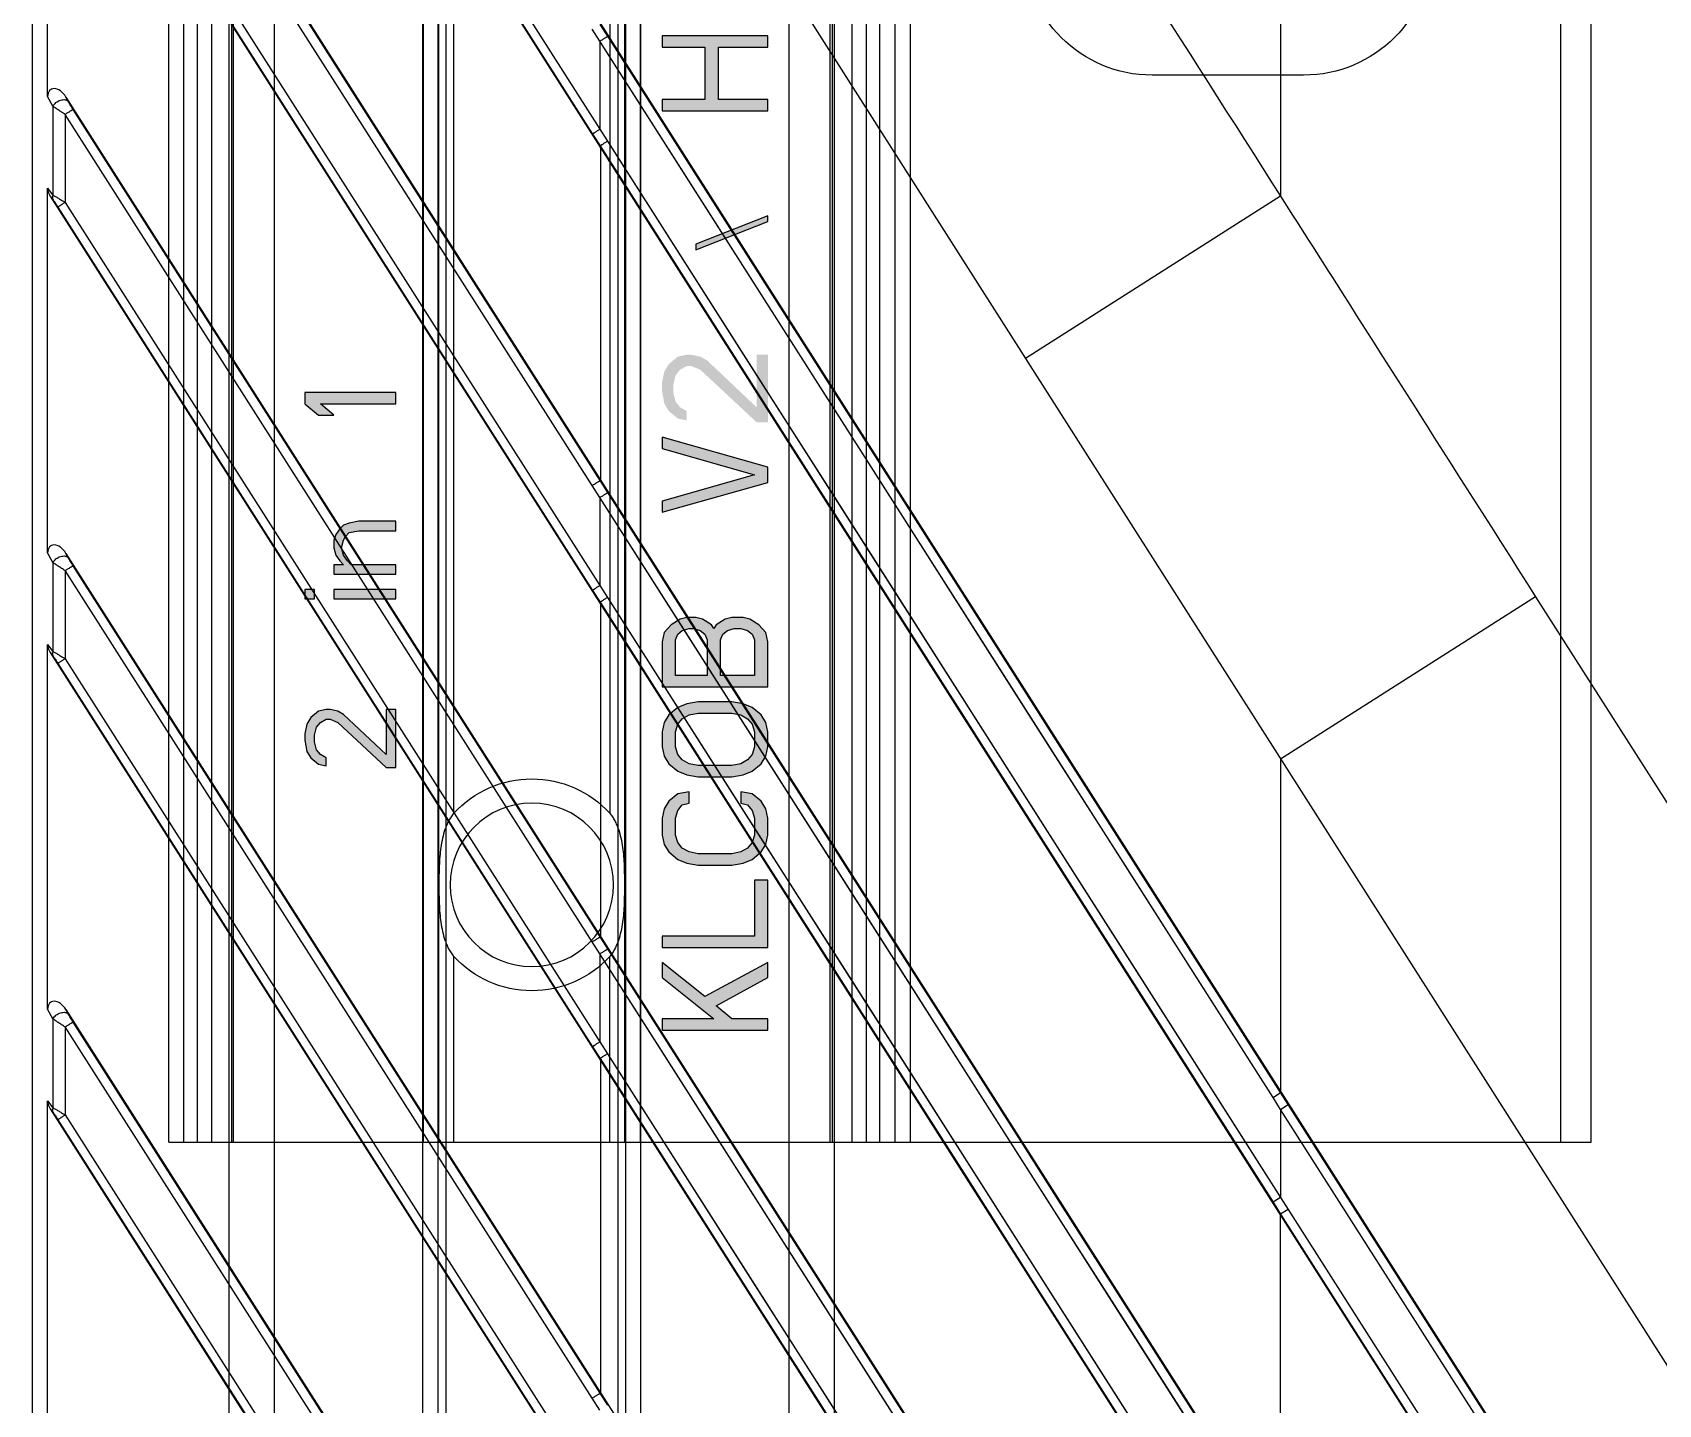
# Model space of a CAD drawing. Header units: millimetres. Extents: x 3299 to 14264, y 1863 to 5555.
# Drawn here: x 9573.9 to 9627.6, y 4687.6 to 4733 of the extents above; entities that cross this region are included whole.
import ezdxf

# ---------------------------------------------------------------- set-up
doc = ezdxf.new("R2010")
doc.units = ezdxf.units.MM
doc.layers.add('02___PRT_ALL_AXES', color=7, linetype='Continuous')

# ---------------------------------------------------------------- blocks, each defined once
blk = doc.blocks.new('rygj')
at = {"lineweight": 5, "true_color": 0x139b48}
h = blk.add_hatch(color=114, dxfattribs=at)
h.dxf.hatch_style = 1
h.paths.add_polyline_path([(5016.593, 3168.061), (5016.646, 3168.316), (5016.646, 3168.444), (5016.593, 3168.699), (5016.38, 3168.954), (5016.168, 3169.082), (5015.849, 3169.146), (5015.637, 3169.146), (5015.265, 3169.082), (5015.052, 3168.954), (5014.84, 3168.699), (5014.787, 3168.444), (5015.052, 3168.444), (5015.158, 3168.635), (5015.318, 3168.763), (5015.583, 3168.827), (5015.796, 3168.827), (5016.062, 3168.763), (5016.221, 3168.635), (5016.327, 3168.444), (5016.327, 3168.316), (5016.221, 3168.061), (5014.733, 3166.465), (5014.733, 3166.146), (5016.646, 3166.146), (5016.646, 3166.465), (5015.158, 3166.465), (5016.487, 3167.869)])
h.paths.add_polyline_path([(5020.618, 3169.146), (5020.305, 3169.146), (5020.305, 3168.827), (5020.618, 3168.827)])
h.paths.add_polyline_path([(5020.618, 3168.188), (5020.305, 3168.188), (5020.305, 3166.146), (5020.618, 3166.146)])
h.paths.add_polyline_path([(5021.743, 3167.869), (5021.993, 3167.933), (5022.243, 3167.869), (5022.368, 3167.805), (5022.493, 3167.678), (5022.555, 3167.359), (5022.555, 3166.146), (5022.868, 3166.146), (5022.868, 3167.359), (5022.805, 3167.678), (5022.743, 3167.869), (5022.618, 3167.997), (5022.43, 3168.125), (5022.243, 3168.188), (5021.993, 3168.188), (5021.743, 3168.125), (5021.555, 3167.997), (5021.43, 3167.869), (5021.43, 3168.188), (5021.118, 3168.188), (5021.118, 3166.146), (5021.43, 3166.146), (5021.43, 3167.614), (5021.555, 3167.742)])
h.paths.add_polyline_path([(5027.118, 3169.146), (5026.743, 3169.146), (5026.368, 3168.699), (5026.368, 3168.188), (5026.743, 3168.635), (5026.743, 3166.146), (5027.118, 3166.146)])
h = blk.add_hatch(color=114, dxfattribs=at)
h.dxf.hatch_style = 1
h.paths.add_polyline_path([(5052.292, 3156.452), (5052.23, 3156.825), (5051.982, 3157.123), (5051.734, 3157.271), (5051.424, 3157.346), (5050.866, 3157.346), (5050.556, 3157.271), (5050.308, 3157.123), (5050.061, 3156.825), (5049.937, 3156.527), (5049.875, 3156.154), (5049.875, 3155.037), (5049.937, 3154.665), (5050.061, 3154.367), (5050.308, 3154.069), (5050.556, 3153.92), (5050.866, 3153.846), (5051.424, 3153.846), (5051.734, 3153.92), (5051.982, 3154.069), (5052.23, 3154.367), (5052.292, 3154.74), (5051.92, 3154.74), (5051.858, 3154.516), (5051.672, 3154.367), (5051.424, 3154.293), (5050.866, 3154.293), (5050.618, 3154.367), (5050.432, 3154.516), (5050.308, 3154.74), (5050.247, 3155.037), (5050.247, 3156.154), (5050.308, 3156.452), (5050.432, 3156.676), (5050.618, 3156.825), (5050.866, 3156.899), (5051.424, 3156.899), (5051.672, 3156.825), (5051.858, 3156.676), (5051.92, 3156.452)])
h.paths.add_polyline_path([(5063.634, 3156.527), (5063.572, 3156.825), (5063.324, 3157.123), (5063.076, 3157.271), (5062.642, 3157.346), (5062.518, 3157.346), (5062.085, 3157.271), (5061.837, 3157.123), (5061.589, 3156.825), (5061.527, 3156.527), (5061.837, 3156.527), (5061.961, 3156.75), (5062.147, 3156.899), (5062.456, 3156.974), (5062.704, 3156.974), (5063.014, 3156.899), (5063.2, 3156.75), (5063.324, 3156.527), (5063.324, 3156.378), (5063.2, 3156.08), (5063.076, 3155.931), (5062.704, 3155.782), (5062.456, 3155.782), (5062.456, 3155.484), (5062.704, 3155.484), (5063.076, 3155.41), (5063.262, 3155.261), (5063.386, 3154.963), (5063.386, 3154.665), (5063.324, 3154.516), (5063.2, 3154.367), (5063.076, 3154.293), (5062.766, 3154.218), (5062.394, 3154.218), (5062.085, 3154.293), (5061.961, 3154.367), (5061.837, 3154.516), (5061.775, 3154.665), (5061.465, 3154.665), (5061.527, 3154.442), (5061.651, 3154.218), (5061.837, 3154.069), (5062.085, 3153.92), (5062.332, 3153.846), (5062.828, 3153.846), (5063.076, 3153.92), (5063.324, 3154.069), (5063.51, 3154.218), (5063.634, 3154.442), (5063.696, 3154.665), (5063.696, 3154.963), (5063.634, 3155.261), (5063.51, 3155.484), (5063.2, 3155.633), (5063.448, 3155.857), (5063.572, 3156.08), (5063.634, 3156.378)])
h.paths.add_polyline_path([(5060.597, 3157.346), (5059.729, 3154.293), (5058.862, 3157.346), (5058.49, 3157.346), (5059.481, 3153.846), (5059.977, 3153.846), (5060.969, 3157.346)])
h.paths.add_polyline_path([(5055.019, 3153.846), (5055.019, 3154.293), (5053.16, 3154.293), (5053.16, 3157.346), (5052.788, 3157.346), (5052.788, 3153.846)])
h.paths.add_polyline_path([(5041.817, 3156.452), (5041.755, 3156.825), (5041.507, 3157.123), (5041.26, 3157.271), (5040.95, 3157.346), (5040.392, 3157.346), (5040.082, 3157.271), (5039.834, 3157.123), (5039.586, 3156.825), (5039.462, 3156.527), (5039.4, 3156.154), (5039.4, 3155.037), (5039.462, 3154.665), (5039.586, 3154.367), (5039.834, 3154.069), (5040.082, 3153.92), (5040.392, 3153.846), (5040.95, 3153.846), (5041.26, 3153.92), (5041.507, 3154.069), (5041.755, 3154.367), (5041.817, 3154.74), (5041.445, 3154.74), (5041.383, 3154.516), (5041.198, 3154.367), (5040.95, 3154.293), (5040.392, 3154.293), (5040.144, 3154.367), (5039.958, 3154.516), (5039.834, 3154.74), (5039.772, 3155.037), (5039.772, 3156.154), (5039.834, 3156.452), (5039.958, 3156.676), (5040.144, 3156.825), (5040.392, 3156.899), (5040.95, 3156.899), (5041.198, 3156.825), (5041.383, 3156.676), (5041.445, 3156.452)])
h.paths.add_polyline_path([(5016.902, 3156.154), (5016.84, 3156.527), (5016.716, 3156.825), (5016.468, 3157.123), (5016.22, 3157.271), (5015.91, 3157.346), (5015.414, 3157.346), (5015.104, 3157.271), (5014.856, 3157.123), (5014.608, 3156.825), (5014.485, 3156.527), (5014.423, 3156.154), (5014.423, 3155.037), (5014.485, 3154.665), (5014.608, 3154.367), (5014.856, 3154.069), (5015.104, 3153.92), (5015.414, 3153.846), (5015.91, 3153.846), (5016.22, 3153.92), (5016.468, 3154.069), (5016.716, 3154.367), (5016.84, 3154.665), (5016.902, 3155.037)])
h.paths.add_polyline_path([(5028.368, 3156.527), (5028.306, 3156.825), (5028.058, 3157.123), (5027.81, 3157.271), (5027.438, 3157.346), (5027.19, 3157.346), (5026.756, 3157.271), (5026.508, 3157.123), (5026.261, 3156.825), (5026.199, 3156.527), (5026.508, 3156.527), (5026.632, 3156.75), (5026.818, 3156.899), (5027.128, 3156.974), (5027.376, 3156.974), (5027.686, 3156.899), (5027.872, 3156.75), (5027.996, 3156.527), (5027.996, 3156.378), (5027.872, 3156.08), (5026.137, 3154.218), (5026.137, 3153.846), (5028.368, 3153.846), (5028.368, 3154.218), (5026.632, 3154.218), (5028.182, 3155.857), (5028.306, 3156.08), (5028.368, 3156.378)])
h.paths.add_polyline_path([(5046.404, 3153.846), (5045.474, 3156.229), (5045.288, 3156.229), (5046.218, 3153.846)])
h.paths.add_polyline_path([(5025.269, 3157.346), (5024.401, 3154.293), (5023.533, 3157.346), (5023.162, 3157.346), (5024.153, 3153.846), (5024.649, 3153.846), (5025.641, 3157.346)])
h.paths.add_polyline_path([(5038.904, 3153.846), (5038.904, 3157.346), (5038.532, 3157.346), (5038.532, 3155.931), (5036.797, 3155.931), (5036.797, 3157.346), (5036.425, 3157.346), (5036.425, 3153.846), (5036.797, 3153.846), (5036.797, 3155.484), (5038.532, 3155.484), (5038.532, 3153.846)])
h.paths.add_polyline_path([(5019.691, 3156.229), (5019.691, 3156.527), (5019.629, 3156.75), (5019.443, 3157.048), (5019.195, 3157.271), (5018.885, 3157.346), (5017.398, 3157.346), (5017.398, 3153.846), (5018.885, 3153.846), (5019.195, 3153.92), (5019.443, 3154.144), (5019.629, 3154.442), (5019.691, 3154.665), (5019.691, 3155.037), (5019.629, 3155.261), (5019.443, 3155.559), (5019.319, 3155.633), (5019.443, 3155.708), (5019.629, 3156.005)])
h.paths.add_polyline_path([(5019.319, 3154.963), (5019.319, 3154.74), (5019.257, 3154.516), (5019.133, 3154.367), (5018.947, 3154.293), (5017.769, 3154.293), (5017.769, 3155.41), (5018.947, 3155.41), (5019.133, 3155.335), (5019.257, 3155.186)], flags=16)
h.paths.add_polyline_path([(5019.319, 3156.452), (5019.319, 3156.303), (5019.257, 3156.08), (5019.133, 3155.931), (5018.947, 3155.857), (5017.769, 3155.857), (5017.769, 3156.899), (5018.947, 3156.899), (5019.133, 3156.825), (5019.257, 3156.676)], flags=16)
h.paths.add_polyline_path([(5016.53, 3156.154), (5016.53, 3155.037), (5016.468, 3154.74), (5016.344, 3154.516), (5016.158, 3154.367), (5015.91, 3154.293), (5015.414, 3154.293), (5015.166, 3154.367), (5014.98, 3154.516), (5014.856, 3154.74), (5014.794, 3155.037), (5014.794, 3156.154), (5014.856, 3156.452), (5014.98, 3156.676), (5015.166, 3156.825), (5015.414, 3156.899), (5015.91, 3156.899), (5016.158, 3156.825), (5016.344, 3156.676), (5016.468, 3156.452)], flags=16)
h.paths.add_polyline_path([(5011.881, 3155.037), (5011.881, 3156.154), (5011.943, 3156.452), (5012.067, 3156.676), (5012.253, 3156.825), (5012.501, 3156.899), (5013.059, 3156.899), (5013.307, 3156.825), (5013.493, 3156.676), (5013.555, 3156.452), (5013.927, 3156.452), (5013.865, 3156.825), (5013.617, 3157.123), (5013.369, 3157.271), (5013.059, 3157.346), (5012.501, 3157.346), (5012.191, 3157.271), (5011.943, 3157.123), (5011.695, 3156.825), (5011.572, 3156.527), (5011.51, 3156.154), (5011.51, 3155.037), (5011.572, 3154.665), (5011.695, 3154.367), (5011.943, 3154.069), (5012.191, 3153.92), (5012.501, 3153.846), (5013.059, 3153.846), (5013.369, 3153.92), (5013.617, 3154.069), (5013.865, 3154.367), (5013.927, 3154.74), (5013.555, 3154.74), (5013.493, 3154.516), (5013.307, 3154.367), (5013.059, 3154.293), (5012.501, 3154.293), (5012.253, 3154.367), (5012.067, 3154.516), (5011.943, 3154.74)])
h.paths.add_polyline_path([(5011.014, 3153.846), (5011.014, 3154.293), (5009.154, 3154.293), (5009.154, 3157.346), (5008.782, 3157.346), (5008.782, 3153.846)])
h.paths.add_polyline_path([(5032.954, 3153.846), (5032.025, 3156.229), (5031.839, 3156.229), (5032.768, 3153.846)])
h.paths.add_polyline_path([(5006.427, 3155.633), (5006.427, 3157.346), (5006.055, 3157.346), (5006.055, 3153.846), (5006.427, 3153.846), (5006.427, 3155.037), (5006.861, 3155.559), (5007.791, 3153.846), (5008.287, 3153.846), (5007.171, 3155.931), (5008.287, 3157.346), (5007.791, 3157.346)])
at = {"color": 114, "linetype": 'Continuous', "true_color": 0x139b48}
for p, q in [((4442.055, 3171.646), (5101.055, 3171.646)), ((4442.055, 3170.146), (5101.055, 3170.146)), ((5015.052, 3168.954), (5014.84, 3168.699)), ((5015.265, 3169.082), (5015.052, 3168.954)), ((5015.637, 3169.146), (5015.265, 3169.082)), ((5015.849, 3169.146), (5015.637, 3169.146)), ((5016.168, 3169.082), (5015.849, 3169.146)), ((5016.38, 3168.954), (5016.168, 3169.082)), ((5016.593, 3168.699), (5016.38, 3168.954)), ((5020.618, 3169.146), (5020.305, 3169.146)), ((5020.305, 3169.146), (5020.305, 3168.827)), ((5020.618, 3168.827), (5020.618, 3169.146)), ((5026.743, 3169.146), (5026.368, 3168.699)), ((5027.118, 3169.146), (5026.743, 3169.146)), ((5027.118, 3166.146), (5027.118, 3169.146)), ((5014.84, 3168.699), (5014.787, 3168.444)), ((5014.787, 3168.444), (5015.052, 3168.444)), ((5015.052, 3168.444), (5015.158, 3168.635)), ((5015.158, 3168.635), (5015.318, 3168.763)), ((5015.318, 3168.763), (5015.583, 3168.827)), ((5015.583, 3168.827), (5015.796, 3168.827)), ((5015.796, 3168.827), (5016.062, 3168.763)), ((5016.062, 3168.763), (5016.221, 3168.635)), ((5016.221, 3168.635), (5016.327, 3168.444)), ((5016.327, 3168.316), (5016.221, 3168.061)), ((5016.327, 3168.444), (5016.327, 3168.316)), ((5016.646, 3168.444), (5016.593, 3168.699)), ((5016.593, 3168.061), (5016.646, 3168.316)), ((5016.646, 3168.316), (5016.646, 3168.444)), ((5020.305, 3168.827), (5020.618, 3168.827)), ((5026.368, 3168.699), (5026.368, 3168.188)), ((5026.368, 3168.188), (5026.743, 3168.635)), ((5026.743, 3168.635), (5026.743, 3166.146)), ((5016.221, 3168.061), (5014.733, 3166.465)), ((5015.158, 3166.465), (5016.487, 3167.869)), ((5016.487, 3167.869), (5016.593, 3168.061)), ((5020.618, 3168.188), (5020.305, 3168.188)), ((5020.305, 3168.188), (5020.305, 3166.146)), ((5020.618, 3166.146), (5020.618, 3168.188)), ((5021.43, 3168.188), (5021.118, 3168.188)), ((5021.118, 3168.188), (5021.118, 3166.146)), ((5021.43, 3167.869), (5021.43, 3168.188)), ((5021.555, 3167.997), (5021.43, 3167.869)), ((5021.743, 3168.125), (5021.555, 3167.997)), ((5021.555, 3167.742), (5021.743, 3167.869)), ((5021.993, 3168.188), (5021.743, 3168.125)), ((5021.743, 3167.869), (5021.993, 3167.933)), ((5022.243, 3168.188), (5021.993, 3168.188)), ((5021.993, 3167.933), (5022.243, 3167.869)), ((5022.43, 3168.125), (5022.243, 3168.188)), ((5022.243, 3167.869), (5022.368, 3167.805)), ((5022.368, 3167.805), (5022.493, 3167.678)), ((5022.618, 3167.997), (5022.43, 3168.125)), ((5022.743, 3167.869), (5022.618, 3167.997)), ((5022.805, 3167.678), (5022.743, 3167.869)), ((5021.43, 3167.614), (5021.555, 3167.742)), ((5021.43, 3166.146), (5021.43, 3167.614)), ((5022.493, 3167.678), (5022.555, 3167.359)), ((5022.555, 3167.359), (5022.555, 3166.146)), ((5022.868, 3167.359), (5022.805, 3167.678)), ((5022.868, 3166.146), (5022.868, 3167.359)), ((5014.733, 3166.465), (5014.733, 3166.146)), ((5016.646, 3166.465), (5015.158, 3166.465)), ((5016.646, 3166.146), (5016.646, 3166.465)), ((5014.733, 3166.146), (5016.646, 3166.146)), ((5020.305, 3166.146), (5020.618, 3166.146)), ((5021.118, 3166.146), (5021.43, 3166.146)), ((5022.555, 3166.146), (5022.868, 3166.146)), ((5026.743, 3166.146), (5027.118, 3166.146)), ((4495.013, 3165.246), (5068.697, 3165.246)), ((4495.398, 3164.746), (5068.312, 3164.746)), ((4495.398, 3158.546), (5068.312, 3158.546)), ((4495.013, 3158.046), (5068.697, 3158.046)), ((5006.427, 3157.346), (5006.055, 3157.346)), ((5006.055, 3157.346), (5006.055, 3153.846)), ((5007.791, 3157.346), (5006.427, 3155.633)), ((5006.427, 3155.633), (5006.427, 3157.346)), ((5007.171, 3155.931), (5008.287, 3157.346)), ((5008.287, 3157.346), (5007.791, 3157.346)), ((5009.154, 3157.346), (5008.782, 3157.346)), ((5008.782, 3157.346), (5008.782, 3153.846)), ((5009.154, 3154.293), (5009.154, 3157.346)), ((5011.943, 3157.123), (5011.695, 3156.825)), ((5012.191, 3157.271), (5011.943, 3157.123)), ((5012.501, 3157.346), (5012.191, 3157.271)), ((5013.059, 3157.346), (5012.501, 3157.346)), ((5013.369, 3157.271), (5013.059, 3157.346)), ((5013.617, 3157.123), (5013.369, 3157.271)), ((5013.865, 3156.825), (5013.617, 3157.123)), ((5014.856, 3157.123), (5014.608, 3156.825)), ((5015.104, 3157.271), (5014.856, 3157.123)), ((5015.414, 3157.346), (5015.104, 3157.271)), ((5015.91, 3157.346), (5015.414, 3157.346)), ((5016.22, 3157.271), (5015.91, 3157.346)), ((5016.468, 3157.123), (5016.22, 3157.271)), ((5016.716, 3156.825), (5016.468, 3157.123)), ((5018.885, 3157.346), (5017.398, 3157.346)), ((5017.398, 3157.346), (5017.398, 3153.846)), ((5019.195, 3157.271), (5018.885, 3157.346)), ((5019.443, 3157.048), (5019.195, 3157.271)), ((5019.629, 3156.75), (5019.443, 3157.048)), ((5023.533, 3157.346), (5023.162, 3157.346)), ((5023.162, 3157.346), (5024.153, 3153.846)), ((5024.401, 3154.293), (5023.533, 3157.346)), ((5025.269, 3157.346), (5024.401, 3154.293)), ((5024.649, 3153.846), (5025.641, 3157.346)), ((5025.641, 3157.346), (5025.269, 3157.346)), ((5036.797, 3157.346), (5036.425, 3157.346)), ((5036.425, 3157.346), (5036.425, 3153.846)), ((5036.797, 3155.931), (5036.797, 3157.346)), ((5038.904, 3157.346), (5038.532, 3157.346)), ((5038.532, 3157.346), (5038.532, 3155.931)), ((5038.904, 3153.846), (5038.904, 3157.346)), ((5011.572, 3156.527), (5011.51, 3156.154)), ((5011.695, 3156.825), (5011.572, 3156.527)), ((5011.943, 3156.452), (5012.067, 3156.676)), ((5012.067, 3156.676), (5012.253, 3156.825)), ((5012.253, 3156.825), (5012.501, 3156.899)), ((5012.501, 3156.899), (5013.059, 3156.899)), ((5013.059, 3156.899), (5013.307, 3156.825)), ((5013.307, 3156.825), (5013.493, 3156.676)), ((5013.493, 3156.676), (5013.555, 3156.452)), ((5013.927, 3156.452), (5013.865, 3156.825)), ((5014.485, 3156.527), (5014.423, 3156.154)), ((5014.608, 3156.825), (5014.485, 3156.527)), ((5014.856, 3156.452), (5014.98, 3156.676)), ((5014.98, 3156.676), (5015.166, 3156.825)), ((5015.166, 3156.825), (5015.414, 3156.899)), ((5015.414, 3156.899), (5015.91, 3156.899)), ((5015.91, 3156.899), (5016.158, 3156.825)), ((5016.158, 3156.825), (5016.344, 3156.676)), ((5016.344, 3156.676), (5016.468, 3156.452)), ((5016.84, 3156.527), (5016.716, 3156.825)), ((5016.902, 3156.154), (5016.84, 3156.527)), ((5017.769, 3156.899), (5018.947, 3156.899)), ((5017.769, 3155.857), (5017.769, 3156.899)), ((5018.947, 3156.899), (5019.133, 3156.825)), ((5019.133, 3156.825), (5019.257, 3156.676)), ((5019.257, 3156.676), (5019.319, 3156.452)), ((5019.691, 3156.527), (5019.629, 3156.75)), ((5019.691, 3156.229), (5019.691, 3156.527)), ((5011.51, 3156.154), (5011.51, 3155.037)), ((5011.881, 3156.154), (5011.943, 3156.452)), ((5011.881, 3155.037), (5011.881, 3156.154)), ((5013.555, 3156.452), (5013.927, 3156.452)), ((5014.423, 3156.154), (5014.423, 3155.037)), ((5014.794, 3156.154), (5014.856, 3156.452)), ((5014.794, 3155.037), (5014.794, 3156.154)), ((5016.468, 3156.452), (5016.53, 3156.154)), ((5016.53, 3156.154), (5016.53, 3155.037)), ((5016.902, 3155.037), (5016.902, 3156.154)), ((5019.257, 3156.08), (5019.133, 3155.931)), ((5019.319, 3156.303), (5019.257, 3156.08)), ((5019.319, 3156.452), (5019.319, 3156.303)), ((5019.443, 3155.708), (5019.629, 3156.005)), ((5019.629, 3156.005), (5019.691, 3156.229)), ((5032.025, 3156.229), (5031.839, 3156.229)), ((5031.839, 3156.229), (5032.768, 3153.846)), ((5032.954, 3153.846), (5032.025, 3156.229)), ((5006.427, 3155.037), (5006.861, 3155.559)), ((5006.861, 3155.559), (5007.791, 3153.846)), ((5008.287, 3153.846), (5007.171, 3155.931)), ((5018.947, 3155.857), (5017.769, 3155.857)), ((5017.769, 3155.41), (5018.947, 3155.41)), ((5017.769, 3154.293), (5017.769, 3155.41)), ((5019.133, 3155.931), (5018.947, 3155.857)), ((5018.947, 3155.41), (5019.133, 3155.335)), ((5019.319, 3155.633), (5019.443, 3155.708)), ((5019.443, 3155.559), (5019.319, 3155.633)), ((5019.629, 3155.261), (5019.443, 3155.559)), ((5038.532, 3155.931), (5036.797, 3155.931)), ((5036.797, 3155.484), (5038.532, 3155.484)), ((5036.797, 3153.846), (5036.797, 3155.484)), ((5038.532, 3155.484), (5038.532, 3153.846)), ((5006.427, 3153.846), (5006.427, 3155.037)), ((5011.51, 3155.037), (5011.572, 3154.665)), ((5011.943, 3154.74), (5011.881, 3155.037)), ((5014.423, 3155.037), (5014.485, 3154.665)), ((5014.856, 3154.74), (5014.794, 3155.037)), ((5016.53, 3155.037), (5016.468, 3154.74)), ((5016.84, 3154.665), (5016.902, 3155.037)), ((5019.133, 3155.335), (5019.257, 3155.186)), ((5019.257, 3155.186), (5019.319, 3154.963)), ((5019.319, 3154.963), (5019.319, 3154.74)), ((5019.691, 3155.037), (5019.629, 3155.261)), ((5019.691, 3154.665), (5019.691, 3155.037)), ((5011.572, 3154.665), (5011.695, 3154.367)), ((5011.695, 3154.367), (5011.943, 3154.069)), ((5012.067, 3154.516), (5011.943, 3154.74)), ((5012.253, 3154.367), (5012.067, 3154.516)), ((5012.501, 3154.293), (5012.253, 3154.367)), ((5013.307, 3154.367), (5013.059, 3154.293)), ((5013.493, 3154.516), (5013.307, 3154.367)), ((5013.555, 3154.74), (5013.493, 3154.516)), ((5013.927, 3154.74), (5013.555, 3154.74)), ((5013.617, 3154.069), (5013.865, 3154.367)), ((5013.865, 3154.367), (5013.927, 3154.74)), ((5014.485, 3154.665), (5014.608, 3154.367)), ((5014.608, 3154.367), (5014.856, 3154.069)), ((5014.98, 3154.516), (5014.856, 3154.74)), ((5015.166, 3154.367), (5014.98, 3154.516)), ((5015.414, 3154.293), (5015.166, 3154.367)), ((5016.158, 3154.367), (5015.91, 3154.293)), ((5016.344, 3154.516), (5016.158, 3154.367)), ((5016.468, 3154.74), (5016.344, 3154.516)), ((5016.468, 3154.069), (5016.716, 3154.367)), ((5016.716, 3154.367), (5016.84, 3154.665)), ((5019.133, 3154.367), (5018.947, 3154.293)), ((5019.257, 3154.516), (5019.133, 3154.367)), ((5019.319, 3154.74), (5019.257, 3154.516)), ((5019.443, 3154.144), (5019.629, 3154.442)), ((5019.629, 3154.442), (5019.691, 3154.665)), ((5006.055, 3153.846), (5006.427, 3153.846)), ((5007.791, 3153.846), (5008.287, 3153.846)), ((5008.782, 3153.846), (5011.014, 3153.846)), ((5011.014, 3154.293), (5009.154, 3154.293)), ((5011.014, 3153.846), (5011.014, 3154.293)), ((5011.943, 3154.069), (5012.191, 3153.92)), ((5012.191, 3153.92), (5012.501, 3153.846)), ((5013.059, 3154.293), (5012.501, 3154.293)), ((5012.501, 3153.846), (5013.059, 3153.846)), ((5013.059, 3153.846), (5013.369, 3153.92)), ((5013.369, 3153.92), (5013.617, 3154.069)), ((5014.856, 3154.069), (5015.104, 3153.92)), ((5015.104, 3153.92), (5015.414, 3153.846)), ((5015.91, 3154.293), (5015.414, 3154.293)), ((5015.414, 3153.846), (5015.91, 3153.846)), ((5015.91, 3153.846), (5016.22, 3153.92)), ((5016.22, 3153.92), (5016.468, 3154.069)), ((5017.398, 3153.846), (5018.885, 3153.846)), ((5018.947, 3154.293), (5017.769, 3154.293)), ((5018.885, 3153.846), (5019.195, 3153.92)), ((5019.195, 3153.92), (5019.443, 3154.144)), ((5024.153, 3153.846), (5024.649, 3153.846)), ((5032.768, 3153.846), (5032.954, 3153.846)), ((5036.425, 3153.846), (5036.797, 3153.846)), ((5038.532, 3153.846), (5038.904, 3153.846)), ((4442.055, 3153.146), (5101.055, 3153.146)), ((4442.055, 3151.646), (5101.055, 3151.646))]:
    blk.add_line(p, q, dxfattribs=at)
at = {"layer": '02___PRT_ALL_AXES', "color": 114, "linetype": 'Continuous', "true_color": 0x139b48}
for p, q in [((5068.145, 3164.485), (4464.566, 3164.485)), ((5068.145, 3158.807), (4464.566, 3158.807))]:
    blk.add_line(p, q, dxfattribs=at)
blk = doc.blocks.new('ERTFHGJ')
at = {"color": 40, "linetype": 'Continuous', "true_color": 0xf8d731}
for p, q in [((8878.457, 3617.77), (8878.457, 3696.77)), ((8879.457, 3617.77), (8879.457, 3696.77)), ((8900.957, 3696.77), (8900.957, 3617.77)), ((8901.457, 3617.77), (8901.457, 3696.77)), ((8901.957, 3617.77), (8901.957, 3696.77)), ((8902.402, 3617.77), (8902.402, 3696.77)), ((8902.874, 3617.77), (8902.874, 3696.77)), ((8903.457, 3617.77), (8903.457, 3696.77)), ((8903.537, 3696.77), (8903.537, 3617.77)), ((8903.598, 3617.77), (8903.598, 3696.77)), ((8909.882, 3696.77), (8909.882, 3617.77)), ((8910.382, 3617.77), (8910.382, 3696.77)), ((8916.532, 3617.77), (8916.532, 3696.77)), ((8917.032, 3617.77), (8917.032, 3696.77)), ((8923.315, 3617.77), (8923.315, 3696.77)), ((8923.377, 3696.77), (8923.377, 3617.77)), ((8923.457, 3617.77), (8923.457, 3696.77)), ((8924.039, 3696.77), (8924.039, 3617.77)), ((8924.511, 3696.77), (8924.511, 3617.77)), ((8924.957, 3617.77), (8924.957, 3696.77)), ((8925.457, 3617.77), (8925.457, 3696.77)), ((8910.882, 3685.9), (8910.882, 3628.641)), ((8916.032, 3628.641), (8916.032, 3685.9)), ((8887.957, 3653.02), (8892.957, 3653.02)), ((8910.882, 3617.77), (8910.882, 3623.9)), ((8916.032, 3617.77), (8916.032, 3623.9)), ((8925.457, 3617.77), (8878.457, 3617.77))]:
    blk.add_line(p, q, dxfattribs=at)
blk.add_circle((8913.457, 3626.27), 2.7, dxfattribs=at)
for centre, radius, start, end in [((8887.957, 3657.27), 4.25, 90, 270), ((8892.957, 3657.27), 4.25, 270, 90), ((8913.457, 3626.27), 3.5, 42.6324, 137.3676), ((8913.457, 3626.27), 3.5, 222.6324, 317.3676)]:
    blk.add_arc(centre, radius, start, end, dxfattribs=at)
for points, knots in [([(8910.387, 3626.27), (8910.387, 3626.375), (8910.388, 3626.583), (8910.395, 3626.895), (8910.413, 3627.203), (8910.446, 3627.508), (8910.5, 3627.808), (8910.568, 3628.054), (8910.639, 3628.245), (8910.704, 3628.385), (8910.783, 3628.519), (8910.846, 3628.602), (8910.882, 3628.641)], [0, 0, 0, 0, 0.127092, 0.253318, 0.378322, 0.502266, 0.625619, 0.749056, 0.811111, 0.873552, 0.936512, 1, 1, 1, 1]), ([(8916.032, 3628.641), (8916.067, 3628.602), (8916.131, 3628.519), (8916.209, 3628.385), (8916.274, 3628.245), (8916.346, 3628.054), (8916.413, 3627.808), (8916.467, 3627.508), (8916.5, 3627.203), (8916.518, 3626.895), (8916.526, 3626.583), (8916.527, 3626.375), (8916.527, 3626.27)], [0, 0, 0, 0, 0.063487, 0.126447, 0.188887, 0.250942, 0.37438, 0.497732, 0.621676, 0.746681, 0.872907, 1, 1, 1, 1]), ([(8910.882, 3623.9), (8910.846, 3623.938), (8910.783, 3624.021), (8910.704, 3624.156), (8910.639, 3624.296), (8910.567, 3624.487), (8910.5, 3624.733), (8910.446, 3625.033), (8910.413, 3625.338), (8910.395, 3625.646), (8910.388, 3625.957), (8910.387, 3626.166), (8910.387, 3626.27)], [0, 0, 0, 0, 0.063495, 0.126469, 0.188905, 0.250963, 0.374396, 0.497744, 0.621683, 0.746682, 0.87291, 1, 1, 1, 1]), ([(8916.527, 3626.27), (8916.527, 3626.166), (8916.526, 3625.957), (8916.518, 3625.646), (8916.5, 3625.338), (8916.467, 3625.033), (8916.413, 3624.733), (8916.346, 3624.487), (8916.274, 3624.296), (8916.209, 3624.156), (8916.131, 3624.021), (8916.067, 3623.938), (8916.032, 3623.9)], [0, 0, 0, 0, 0.127092, 0.253319, 0.378323, 0.502267, 0.62562, 0.749057, 0.811112, 0.873553, 0.936512, 1, 1, 1, 1])]:
    blk.add_open_spline(points, degree=3, knots=knots, dxfattribs=at)
blk = doc.blocks.new('ryfh')
at = {"rotation": 90}
blk.add_blockref('rygj', (11445.273, 369.859), dxfattribs=at)
at = {"xscale": -1}
blk.add_blockref('ERTFHGJ', (17197.083, 1754.444), dxfattribs=at)
blk = doc.blocks.new('1111')
at = {"color": 7, "linetype": 'Continuous'}
for p, q in [((16002.781, 6714.134), (16002.781, 7051.634)), ((16005.058, 7020.451), (16199.886, 6714.633)), ((16003.885, 7011.312), (16192.566, 6715.143)), ((16003.365, 7008.034), (16190.168, 6714.812)), ((16003.621, 7007.672), (16021.29, 6979.937)), ((16003.858, 7007.832), (16021.527, 6980.097)), ((16044.024, 6997.906), (16044.024, 6977.883)), ((16003.885, 6996.237), (16182.962, 6715.143)), ((16021.275, 6968.326), (16003.858, 6995.665)), ((16021.541, 6968.487), (16004.125, 6995.826)), ((16003.28, 6981.177), (16003.28, 6993.224)), ((16003.365, 6992.958), (16180.564, 6714.812)), ((16003.858, 6992.756), (16021.527, 6965.022)), ((16003.621, 6992.596), (16021.29, 6964.862)), ((16021.794, 6983.167), (16021.541, 6983.563)), ((16021.527, 6983.005), (16021.275, 6983.402)), ((16021.527, 6983.005), (16021.527, 6980.097)), ((16043.772, 6948.109), (16021.527, 6983.005)), ((16024.379, 6978.532), (16021.527, 6983.005)), ((16044.024, 6948.27), (16021.794, 6983.167)), ((16024.643, 6978.693), (16021.794, 6983.167)), ((16003.455, 6980.857), (16003.28, 6981.177)), ((16003.455, 6980.857), (16003.455, 6977.92)), ((16003.964, 6981.018), (16003.885, 6981.161)), ((16003.885, 6981.161), (16173.358, 6715.143)), ((16003.858, 6980.589), (16003.858, 6977.681)), ((16021.275, 6953.251), (16003.858, 6980.589)), ((16021.541, 6953.412), (16004.125, 6980.751)), ((16021.29, 6979.937), (16021.54, 6979.544)), ((16021.527, 6980.097), (16021.778, 6979.704)), ((16021.552, 6979.486), (16021.54, 6979.544)), ((16021.54, 6979.544), (16043.772, 6944.645)), ((16021.54, 6979.544), (16024.031, 6975.634)), ((16021.552, 6979.486), (16021.552, 6968.505)), ((16021.778, 6979.704), (16044.024, 6944.805)), ((16021.778, 6979.704), (16024.27, 6975.794)), ((16027.233, 6974.628), (16024.643, 6978.693)), ((16003.28, 6966.101), (16003.28, 6978.148)), ((16003.28, 6978.148), (16003.455, 6977.92)), ((16026.97, 6974.467), (16024.379, 6978.532)), ((16003.365, 6977.883), (16003.46, 6977.76)), ((16003.365, 6977.883), (16170.96, 6714.812)), ((16003.858, 6977.681), (16021.527, 6949.946)), ((16044.024, 6977.883), (16035.595, 6972.518)), ((16003.621, 6977.521), (16021.29, 6949.786)), ((16024.031, 6975.634), (16026.421, 6971.882)), ((16024.27, 6975.794), (16026.662, 6972.042)), ((16029.392, 6970.668), (16026.97, 6974.467)), ((16029.653, 6970.829), (16027.233, 6974.628)), ((16026.421, 6971.882), (16028.804, 6968.142)), ((16026.662, 6972.042), (16029.046, 6968.302)), ((16031.748, 6966.972), (16029.392, 6970.668)), ((16032.008, 6967.133), (16029.653, 6970.829)), ((16021.552, 6968.505), (16021.541, 6968.487)), ((16021.794, 6968.091), (16021.541, 6968.487)), ((16021.527, 6967.93), (16021.275, 6968.326)), ((16021.527, 6967.93), (16021.527, 6965.022)), ((16043.772, 6933.034), (16021.527, 6967.93)), ((16024.379, 6963.457), (16021.527, 6967.93)), ((16044.024, 6933.195), (16021.794, 6968.091)), ((16024.643, 6963.618), (16021.794, 6968.091)), ((16028.804, 6968.142), (16031.18, 6964.412)), ((16029.046, 6968.302), (16031.424, 6964.572)), ((16034.119, 6963.252), (16031.748, 6966.972)), ((16034.378, 6963.413), (16032.008, 6967.133)), ((16003.455, 6965.781), (16003.28, 6966.101)), ((16003.455, 6965.781), (16003.455, 6962.844)), ((16003.885, 6966.086), (16163.754, 6715.143)), ((16003.964, 6965.942), (16003.885, 6966.086)), ((16003.858, 6965.514), (16003.858, 6962.606)), ((16021.275, 6938.175), (16003.858, 6965.514)), ((16021.541, 6938.337), (16004.125, 6965.675)), ((16021.29, 6964.862), (16021.54, 6964.469)), ((16021.527, 6965.022), (16021.778, 6964.628)), ((16021.552, 6964.411), (16021.54, 6964.469)), ((16021.54, 6964.469), (16043.772, 6929.569)), ((16021.54, 6964.469), (16024.031, 6960.558)), ((16021.552, 6964.411), (16021.552, 6953.43)), ((16021.778, 6964.628), (16044.024, 6929.73)), ((16021.778, 6964.628), (16024.27, 6960.719)), ((16031.18, 6964.412), (16033.55, 6960.691)), ((16031.424, 6964.572), (16033.795, 6960.851)), ((16052.447, 6964.654), (16044.024, 6959.288)), ((16052.447, 6964.654), (16182.353, 6760.743)), ((16027.233, 6959.553), (16024.643, 6963.618)), ((16003.28, 6951.026), (16003.28, 6963.073)), ((16003.28, 6963.073), (16003.455, 6962.844)), ((16026.97, 6959.392), (16024.379, 6963.457)), ((16036.497, 6959.522), (16034.119, 6963.252)), ((16036.754, 6959.682), (16034.378, 6963.413)), ((16003.365, 6962.807), (16161.356, 6714.812)), ((16003.365, 6962.807), (16003.46, 6962.684)), ((16003.858, 6962.606), (16021.527, 6934.871)), ((16003.621, 6962.446), (16021.29, 6934.711)), ((16024.031, 6960.558), (16026.421, 6956.807)), ((16024.27, 6960.719), (16026.662, 6956.967)), ((16033.55, 6960.691), (16035.906, 6956.993)), ((16033.795, 6960.851), (16036.152, 6957.154)), ((16029.392, 6955.592), (16026.97, 6959.392)), ((16029.653, 6955.753), (16027.233, 6959.553)), ((16038.883, 6955.779), (16036.497, 6959.522)), ((16039.138, 6955.94), (16036.754, 6959.682)), ((16044.024, 6959.288), (16044.024, 6948.27)), ((16026.421, 6956.807), (16028.804, 6953.066)), ((16026.662, 6956.967), (16029.046, 6953.227)), ((16035.906, 6956.993), (16038.328, 6953.191)), ((16036.152, 6957.154), (16038.576, 6953.351)), ((16031.748, 6951.897), (16029.392, 6955.592)), ((16032.008, 6952.058), (16029.653, 6955.753)), ((16041.276, 6952.024), (16038.883, 6955.779)), ((16041.53, 6952.185), (16039.138, 6955.94)), ((16021.552, 6953.43), (16021.541, 6953.412)), ((16021.794, 6953.016), (16021.541, 6953.412)), ((16021.527, 6952.855), (16021.275, 6953.251)), ((16044.024, 6918.119), (16021.794, 6953.016)), ((16024.643, 6948.543), (16021.794, 6953.016)), ((16028.804, 6953.066), (16031.18, 6949.337)), ((16029.046, 6953.227), (16031.424, 6949.497)), ((16038.328, 6953.191), (16040.92, 6949.122)), ((16038.576, 6953.351), (16041.17, 6949.282)), ((16021.527, 6952.855), (16021.527, 6949.946)), ((16043.772, 6917.959), (16021.527, 6952.855)), ((16024.379, 6948.382), (16021.527, 6952.855)), ((16034.119, 6948.177), (16031.748, 6951.897)), ((16034.378, 6948.338), (16032.008, 6952.058)), ((16043.772, 6948.109), (16041.276, 6952.024)), ((16044.024, 6948.27), (16041.53, 6952.185)), ((16003.455, 6950.706), (16003.28, 6951.026)), ((16003.964, 6950.867), (16003.885, 6951.011)), ((16003.885, 6951.011), (16154.149, 6715.143)), ((16003.455, 6950.706), (16003.455, 6947.769)), ((16003.858, 6950.439), (16003.858, 6947.53)), ((16021.275, 6923.1), (16003.858, 6950.439)), ((16021.541, 6923.261), (16004.125, 6950.6)), ((16021.29, 6949.786), (16021.54, 6949.393)), ((16021.527, 6949.946), (16021.778, 6949.553)), ((16021.552, 6949.335), (16021.54, 6949.393)), ((16021.54, 6949.393), (16043.772, 6914.494)), ((16021.54, 6949.393), (16024.031, 6945.483)), ((16021.552, 6949.335), (16021.552, 6938.355)), ((16021.778, 6949.553), (16044.024, 6914.655)), ((16021.778, 6949.553), (16024.27, 6945.643)), ((16031.18, 6949.337), (16033.55, 6945.616)), ((16031.424, 6949.497), (16033.795, 6945.776)), ((16040.92, 6949.122), (16043.772, 6944.645)), ((16041.17, 6949.282), (16044.024, 6944.805)), ((16026.97, 6944.316), (16024.379, 6948.382)), ((16027.233, 6944.477), (16024.643, 6948.543)), ((16036.497, 6944.446), (16034.119, 6948.177)), ((16036.754, 6944.607), (16034.378, 6948.338)), ((16043.772, 6948.109), (16044.024, 6948.27)), ((16044.024, 6947.714), (16043.772, 6948.109)), ((16044.276, 6947.874), (16044.024, 6948.27)), ((16003.28, 6935.951), (16003.28, 6947.998)), ((16003.28, 6947.998), (16003.455, 6947.769)), ((16003.365, 6947.732), (16151.752, 6714.812)), ((16003.365, 6947.732), (16003.46, 6947.609)), ((16003.858, 6947.53), (16021.527, 6919.796)), ((16044.024, 6947.714), (16044.276, 6947.874)), ((16044.024, 6947.714), (16044.024, 6944.805)), ((16166.556, 6755.377), (16044.024, 6947.714)), ((16166.808, 6755.537), (16044.276, 6947.874)), ((16003.621, 6947.37), (16021.29, 6919.636)), ((16024.031, 6945.483), (16026.421, 6941.731)), ((16024.27, 6945.643), (16026.662, 6941.891)), ((16033.55, 6945.616), (16035.906, 6941.918)), ((16033.795, 6945.776), (16036.152, 6942.078)), ((16044.024, 6944.805), (16043.772, 6944.645)), ((16044.024, 6944.805), (16044.276, 6944.41)), ((16029.392, 6940.517), (16026.97, 6944.316)), ((16029.653, 6940.678), (16027.233, 6944.477)), ((16038.883, 6940.704), (16036.497, 6944.446)), ((16039.138, 6940.864), (16036.754, 6944.607)), ((16043.772, 6944.645), (16044.024, 6944.249)), ((16044.276, 6944.41), (16044.024, 6944.249)), ((16044.276, 6944.41), (16164.601, 6755.537)), ((16044.024, 6933.195), (16044.024, 6944.249)), ((16044.024, 6944.249), (16164.349, 6755.377)), ((16026.421, 6941.731), (16028.804, 6937.991)), ((16026.662, 6941.891), (16029.046, 6938.151)), ((16035.906, 6941.918), (16038.328, 6938.115)), ((16036.152, 6942.078), (16038.576, 6938.276)), ((16031.748, 6936.821), (16029.392, 6940.517)), ((16032.008, 6936.982), (16029.653, 6940.678)), ((16041.276, 6936.949), (16038.883, 6940.704)), ((16041.53, 6937.109), (16039.138, 6940.864)), ((16021.552, 6938.355), (16021.541, 6938.337)), ((16021.527, 6937.779), (16021.275, 6938.175)), ((16021.794, 6937.94), (16021.541, 6938.337)), ((16028.804, 6937.991), (16031.18, 6934.261)), ((16029.046, 6938.151), (16031.424, 6934.421)), ((16038.328, 6938.115), (16040.92, 6934.047)), ((16038.576, 6938.276), (16041.17, 6934.207))]:
    blk.add_line(p, q, dxfattribs=at)
for centre, major_axis, ratio, start_param, end_param in [((16003.642, 6980.985), (-0.253, 0.43), 0.601104, -1.513218, 0.79522), ((16003.642, 6978.011), (-0.278, 0.337), 0.685856, 0.694237, 1.39405), ((16003.642, 6965.909), (-0.253, 0.43), 0.601104, -1.513218, 0.79522), ((16003.642, 6962.936), (-0.278, 0.337), 0.685856, 0.694237, 1.39405), ((16003.642, 6950.834), (-0.253, 0.43), 0.601104, -1.513218, 0.79522), ((16003.642, 6947.86), (-0.278, 0.337), 0.685856, 0.694237, 1.39405)]:
    blk.add_ellipse(centre, major_axis=major_axis, ratio=ratio, start_param=start_param, end_param=end_param, dxfattribs=at)
for points, knots in [([(16031.248, 6997.906), (16032.312, 6996.238), (16036.572, 6989.564), (16040.83, 6982.89), (16044.024, 6977.883)], [0, 0, 0, 0, 0.249922, 1, 1, 1, 1]), ([(16021.527, 6983.005), (16021.543, 6983.016), (16021.575, 6983.036), (16021.621, 6983.065), (16021.665, 6983.092), (16021.704, 6983.116), (16021.733, 6983.133), (16021.753, 6983.145), (16021.765, 6983.152), (16021.775, 6983.158), (16021.783, 6983.162), (16021.789, 6983.165), (16021.792, 6983.166), (16021.793, 6983.166), (16021.794, 6983.167)], [0, 0, 0, 0, 0.18298, 0.36084, 0.527055, 0.675665, 0.801265, 0.853987, 0.899327, 0.936883, 0.966331, 0.987411, 0.994769, 1, 1, 1, 1]), ([(16003.455, 6980.857), (16003.466, 6980.879), (16003.496, 6980.922), (16003.555, 6980.978), (16003.626, 6981.025), (16003.704, 6981.058), (16003.782, 6981.075), (16003.846, 6981.075), (16003.89, 6981.065), (16003.92, 6981.054), (16003.944, 6981.038), (16003.958, 6981.025), (16003.964, 6981.018)], [0, 0, 0, 0, 0.123308, 0.259051, 0.401465, 0.54346, 0.678034, 0.799644, 0.854802, 0.906173, 0.954287, 1, 1, 1, 1]), ([(16003.858, 6980.589), (16003.819, 6980.614), (16003.762, 6980.65), (16003.687, 6980.699), (16003.633, 6980.734), (16003.583, 6980.768), (16003.536, 6980.8), (16003.494, 6980.829), (16003.468, 6980.848), (16003.455, 6980.857)], [0, 0, 0, 0, 0.284936, 0.422853, 0.555718, 0.681841, 0.799359, 0.906165, 1, 1, 1, 1]), ([(16004.125, 6980.751), (16004.11, 6980.774), (16004.081, 6980.82), (16004.039, 6980.888), (16004, 6980.954), (16003.975, 6980.997), (16003.964, 6981.018)], [0, 0, 0, 0, 0.264578, 0.524242, 0.773235, 1, 1, 1, 1]), ([(16003.858, 6980.589), (16003.874, 6980.6), (16003.906, 6980.62), (16003.952, 6980.649), (16003.996, 6980.676), (16004.035, 6980.7), (16004.064, 6980.717), (16004.084, 6980.729), (16004.096, 6980.736), (16004.106, 6980.742), (16004.114, 6980.746), (16004.12, 6980.749), (16004.123, 6980.75), (16004.124, 6980.75), (16004.125, 6980.751)], [0, 0, 0, 0, 0.18298, 0.36084, 0.527055, 0.675665, 0.801265, 0.853987, 0.899327, 0.936883, 0.966331, 0.987411, 0.994769, 1, 1, 1, 1]), ([(16021.527, 6980.097), (16021.512, 6980.088), (16021.483, 6980.069), (16021.44, 6980.041), (16021.401, 6980.015), (16021.366, 6979.992), (16021.34, 6979.975), (16021.323, 6979.963), (16021.313, 6979.955), (16021.304, 6979.949), (16021.298, 6979.944), (16021.293, 6979.94), (16021.29, 6979.938), (16021.29, 6979.937)], [0, 0, 0, 0, 0.186782, 0.366131, 0.532175, 0.679595, 0.803609, 0.85556, 0.900224, 0.93725, 0.966352, 0.987305, 1, 1, 1, 1]), ([(16021.778, 6979.704), (16021.763, 6979.694), (16021.733, 6979.675), (16021.691, 6979.648), (16021.651, 6979.622), (16021.617, 6979.599), (16021.591, 6979.581), (16021.574, 6979.569), (16021.563, 6979.562), (16021.555, 6979.556), (16021.548, 6979.551), (16021.543, 6979.547), (16021.541, 6979.545), (16021.54, 6979.544)], [0, 0, 0, 0, 0.186765, 0.36611, 0.532157, 0.679586, 0.803609, 0.855564, 0.900231, 0.937259, 0.966361, 0.987311, 1, 1, 1, 1]), ([(16003.455, 6977.92), (16003.45, 6977.905), (16003.443, 6977.877), (16003.44, 6977.835), (16003.445, 6977.795), (16003.454, 6977.771), (16003.46, 6977.76)], [0, 0, 0, 0, 0.271855, 0.527736, 0.769173, 1, 1, 1, 1]), ([(16003.455, 6977.92), (16003.468, 6977.913), (16003.495, 6977.899), (16003.537, 6977.875), (16003.584, 6977.847), (16003.635, 6977.818), (16003.689, 6977.786), (16003.763, 6977.74), (16003.82, 6977.705), (16003.858, 6977.681)], [0, 0, 0, 0, 0.090397, 0.195428, 0.312456, 0.43902, 0.572905, 0.712149, 1, 1, 1, 1]), ([(16003.46, 6977.76), (16003.466, 6977.752), (16003.478, 6977.735), (16003.504, 6977.698), (16003.538, 6977.648), (16003.579, 6977.586), (16003.607, 6977.543), (16003.621, 6977.521)], [0, 0, 0, 0, 0.103408, 0.218747, 0.468859, 0.73184, 1, 1, 1, 1]), ([(16003.858, 6977.681), (16003.843, 6977.671), (16003.814, 6977.653), (16003.771, 6977.625), (16003.732, 6977.599), (16003.697, 6977.576), (16003.671, 6977.559), (16003.654, 6977.546), (16003.644, 6977.539), (16003.635, 6977.533), (16003.629, 6977.528), (16003.624, 6977.524), (16003.621, 6977.522), (16003.621, 6977.521)], [0, 0, 0, 0, 0.186782, 0.366131, 0.532175, 0.679595, 0.803609, 0.85556, 0.900224, 0.93725, 0.966352, 0.987305, 1, 1, 1, 1]), ([(16044.024, 6977.883), (16044.726, 6976.78), (16047.533, 6972.37), (16050.341, 6967.961), (16052.447, 6964.654)], [0, 0, 0, 0, 0.249939, 1, 1, 1, 1]), ([(16021.275, 6968.326), (16021.291, 6968.336), (16021.322, 6968.357), (16021.369, 6968.386), (16021.412, 6968.413), (16021.451, 6968.436), (16021.481, 6968.454), (16021.501, 6968.466), (16021.513, 6968.473), (16021.523, 6968.478), (16021.531, 6968.483), (16021.536, 6968.485), (16021.54, 6968.487), (16021.541, 6968.487), (16021.541, 6968.487)], [0, 0, 0, 0, 0.18298, 0.36084, 0.527055, 0.675665, 0.801265, 0.853987, 0.899327, 0.936883, 0.966331, 0.987411, 0.994769, 1, 1, 1, 1]), ([(16021.527, 6967.93), (16021.543, 6967.94), (16021.575, 6967.96), (16021.621, 6967.99), (16021.665, 6968.016), (16021.704, 6968.04), (16021.733, 6968.058), (16021.753, 6968.07), (16021.765, 6968.077), (16021.775, 6968.082), (16021.783, 6968.087), (16021.789, 6968.089), (16021.792, 6968.091), (16021.793, 6968.091), (16021.794, 6968.091)], [0, 0, 0, 0, 0.18298, 0.36084, 0.527055, 0.675665, 0.801265, 0.853987, 0.899327, 0.936883, 0.966331, 0.987411, 0.994769, 1, 1, 1, 1]), ([(16003.455, 6965.781), (16003.466, 6965.803), (16003.496, 6965.847), (16003.555, 6965.903), (16003.626, 6965.949), (16003.704, 6965.982), (16003.782, 6966), (16003.846, 6966), (16003.89, 6965.99), (16003.92, 6965.979), (16003.944, 6965.963), (16003.958, 6965.95), (16003.964, 6965.942)], [0, 0, 0, 0, 0.123308, 0.259051, 0.401465, 0.54346, 0.678034, 0.799644, 0.854802, 0.906173, 0.954287, 1, 1, 1, 1]), ([(16003.858, 6965.514), (16003.819, 6965.538), (16003.762, 6965.575), (16003.687, 6965.624), (16003.633, 6965.659), (16003.583, 6965.692), (16003.536, 6965.724), (16003.494, 6965.753), (16003.468, 6965.772), (16003.455, 6965.781)], [0, 0, 0, 0, 0.284936, 0.422853, 0.555718, 0.681841, 0.799359, 0.906165, 1, 1, 1, 1]), ([(16004.125, 6965.675), (16004.11, 6965.698), (16004.081, 6965.745), (16004.039, 6965.813), (16004, 6965.879), (16003.975, 6965.922), (16003.964, 6965.942)], [0, 0, 0, 0, 0.264578, 0.524242, 0.773235, 1, 1, 1, 1]), ([(16003.858, 6965.514), (16003.874, 6965.524), (16003.906, 6965.544), (16003.952, 6965.573), (16003.996, 6965.6), (16004.035, 6965.624), (16004.064, 6965.642), (16004.084, 6965.653), (16004.096, 6965.661), (16004.106, 6965.666), (16004.114, 6965.671), (16004.12, 6965.673), (16004.123, 6965.675), (16004.124, 6965.675), (16004.125, 6965.675)], [0, 0, 0, 0, 0.18298, 0.36084, 0.527055, 0.675665, 0.801265, 0.853987, 0.899327, 0.936883, 0.966331, 0.987411, 0.994769, 1, 1, 1, 1]), ([(16021.527, 6965.022), (16021.512, 6965.012), (16021.483, 6964.993), (16021.44, 6964.966), (16021.401, 6964.94), (16021.366, 6964.917), (16021.34, 6964.899), (16021.323, 6964.887), (16021.313, 6964.88), (16021.304, 6964.874), (16021.298, 6964.869), (16021.293, 6964.865), (16021.29, 6964.863), (16021.29, 6964.862)], [0, 0, 0, 0, 0.186782, 0.366131, 0.532175, 0.679595, 0.803609, 0.85556, 0.900224, 0.93725, 0.966352, 0.987305, 1, 1, 1, 1]), ([(16021.778, 6964.628), (16021.763, 6964.619), (16021.733, 6964.6), (16021.691, 6964.572), (16021.651, 6964.546), (16021.617, 6964.523), (16021.591, 6964.506), (16021.574, 6964.494), (16021.563, 6964.487), (16021.555, 6964.48), (16021.548, 6964.475), (16021.543, 6964.472), (16021.541, 6964.469), (16021.54, 6964.469)], [0, 0, 0, 0, 0.186765, 0.36611, 0.532157, 0.679586, 0.803609, 0.855564, 0.900231, 0.937259, 0.966361, 0.987311, 1, 1, 1, 1]), ([(16003.455, 6962.844), (16003.45, 6962.83), (16003.443, 6962.802), (16003.44, 6962.76), (16003.445, 6962.72), (16003.454, 6962.695), (16003.46, 6962.684)], [0, 0, 0, 0, 0.271855, 0.527736, 0.769173, 1, 1, 1, 1]), ([(16003.455, 6962.844), (16003.468, 6962.838), (16003.495, 6962.823), (16003.537, 6962.799), (16003.584, 6962.772), (16003.635, 6962.742), (16003.689, 6962.71), (16003.763, 6962.665), (16003.82, 6962.63), (16003.858, 6962.606)], [0, 0, 0, 0, 0.090397, 0.195428, 0.312456, 0.43902, 0.572905, 0.712149, 1, 1, 1, 1]), ([(16003.46, 6962.684), (16003.466, 6962.676), (16003.478, 6962.659), (16003.504, 6962.623), (16003.538, 6962.573), (16003.579, 6962.51), (16003.607, 6962.467), (16003.621, 6962.446)], [0, 0, 0, 0, 0.103408, 0.218747, 0.468859, 0.73184, 1, 1, 1, 1]), ([(16003.858, 6962.606), (16003.843, 6962.596), (16003.814, 6962.577), (16003.771, 6962.55), (16003.732, 6962.524), (16003.697, 6962.5), (16003.671, 6962.483), (16003.654, 6962.471), (16003.644, 6962.464), (16003.635, 6962.458), (16003.629, 6962.453), (16003.624, 6962.449), (16003.621, 6962.447), (16003.621, 6962.446)], [0, 0, 0, 0, 0.186782, 0.366131, 0.532175, 0.679595, 0.803609, 0.85556, 0.900224, 0.93725, 0.966352, 0.987305, 1, 1, 1, 1]), ([(16021.275, 6953.251), (16021.291, 6953.261), (16021.322, 6953.281), (16021.369, 6953.31), (16021.412, 6953.337), (16021.451, 6953.361), (16021.481, 6953.379), (16021.501, 6953.39), (16021.513, 6953.397), (16021.523, 6953.403), (16021.531, 6953.407), (16021.536, 6953.41), (16021.54, 6953.411), (16021.541, 6953.412), (16021.541, 6953.412)], [0, 0, 0, 0, 0.18298, 0.36084, 0.527055, 0.675665, 0.801265, 0.853987, 0.899327, 0.936883, 0.966331, 0.987411, 0.994769, 1, 1, 1, 1]), ([(16021.527, 6952.855), (16021.543, 6952.865), (16021.575, 6952.885), (16021.621, 6952.914), (16021.665, 6952.941), (16021.704, 6952.965), (16021.733, 6952.982), (16021.753, 6952.994), (16021.765, 6953.001), (16021.775, 6953.007), (16021.783, 6953.011), (16021.789, 6953.014), (16021.792, 6953.015), (16021.793, 6953.016), (16021.794, 6953.016)], [0, 0, 0, 0, 0.18298, 0.36084, 0.527055, 0.675665, 0.801265, 0.853987, 0.899327, 0.936883, 0.966331, 0.987411, 0.994769, 1, 1, 1, 1]), ([(16003.455, 6950.706), (16003.466, 6950.728), (16003.496, 6950.772), (16003.555, 6950.827), (16003.626, 6950.874), (16003.704, 6950.907), (16003.782, 6950.924), (16003.846, 6950.924), (16003.89, 6950.915), (16003.92, 6950.903), (16003.944, 6950.887), (16003.958, 6950.874), (16003.964, 6950.867)], [0, 0, 0, 0, 0.123308, 0.259051, 0.401465, 0.54346, 0.678034, 0.799644, 0.854802, 0.906173, 0.954287, 1, 1, 1, 1]), ([(16004.125, 6950.6), (16004.11, 6950.623), (16004.081, 6950.669), (16004.039, 6950.738), (16004, 6950.803), (16003.975, 6950.846), (16003.964, 6950.867)], [0, 0, 0, 0, 0.264578, 0.524242, 0.773235, 1, 1, 1, 1]), ([(16003.858, 6950.439), (16003.819, 6950.463), (16003.762, 6950.5), (16003.687, 6950.548), (16003.633, 6950.583), (16003.583, 6950.617), (16003.536, 6950.649), (16003.494, 6950.678), (16003.468, 6950.697), (16003.455, 6950.706)], [0, 0, 0, 0, 0.284936, 0.422853, 0.555718, 0.681841, 0.799359, 0.906165, 1, 1, 1, 1]), ([(16003.858, 6950.439), (16003.874, 6950.449), (16003.906, 6950.469), (16003.952, 6950.498), (16003.996, 6950.525), (16004.035, 6950.549), (16004.064, 6950.566), (16004.084, 6950.578), (16004.096, 6950.585), (16004.106, 6950.591), (16004.114, 6950.595), (16004.12, 6950.598), (16004.123, 6950.599), (16004.124, 6950.6), (16004.125, 6950.6)], [0, 0, 0, 0, 0.18298, 0.36084, 0.527055, 0.675665, 0.801265, 0.853987, 0.899327, 0.936883, 0.966331, 0.987411, 0.994769, 1, 1, 1, 1]), ([(16021.527, 6949.946), (16021.512, 6949.937), (16021.483, 6949.918), (16021.44, 6949.89), (16021.401, 6949.864), (16021.366, 6949.841), (16021.34, 6949.824), (16021.323, 6949.812), (16021.313, 6949.804), (16021.304, 6949.798), (16021.298, 6949.793), (16021.293, 6949.789), (16021.29, 6949.787), (16021.29, 6949.786)], [0, 0, 0, 0, 0.186782, 0.366131, 0.532175, 0.679595, 0.803609, 0.85556, 0.900224, 0.93725, 0.966352, 0.987305, 1, 1, 1, 1]), ([(16021.778, 6949.553), (16021.763, 6949.544), (16021.733, 6949.525), (16021.691, 6949.497), (16021.651, 6949.471), (16021.617, 6949.448), (16021.591, 6949.431), (16021.574, 6949.419), (16021.563, 6949.411), (16021.555, 6949.405), (16021.548, 6949.4), (16021.543, 6949.396), (16021.541, 6949.394), (16021.54, 6949.393)], [0, 0, 0, 0, 0.186765, 0.36611, 0.532157, 0.679586, 0.803609, 0.855564, 0.900231, 0.937259, 0.966361, 0.987311, 1, 1, 1, 1]), ([(16003.455, 6947.769), (16003.45, 6947.755), (16003.443, 6947.727), (16003.44, 6947.684), (16003.445, 6947.645), (16003.454, 6947.62), (16003.46, 6947.609)], [0, 0, 0, 0, 0.271855, 0.527736, 0.769173, 1, 1, 1, 1]), ([(16003.455, 6947.769), (16003.468, 6947.762), (16003.495, 6947.748), (16003.537, 6947.724), (16003.584, 6947.697), (16003.635, 6947.667), (16003.689, 6947.635), (16003.763, 6947.589), (16003.82, 6947.554), (16003.858, 6947.53)], [0, 0, 0, 0, 0.090397, 0.195428, 0.312456, 0.43902, 0.572905, 0.712149, 1, 1, 1, 1]), ([(16003.46, 6947.609), (16003.466, 6947.601), (16003.478, 6947.584), (16003.504, 6947.547), (16003.538, 6947.497), (16003.579, 6947.435), (16003.607, 6947.392), (16003.621, 6947.37)], [0, 0, 0, 0, 0.103408, 0.218747, 0.468859, 0.73184, 1, 1, 1, 1]), ([(16003.858, 6947.53), (16003.843, 6947.521), (16003.814, 6947.502), (16003.771, 6947.474), (16003.732, 6947.448), (16003.697, 6947.425), (16003.671, 6947.408), (16003.654, 6947.396), (16003.644, 6947.388), (16003.635, 6947.382), (16003.629, 6947.377), (16003.624, 6947.373), (16003.621, 6947.371), (16003.621, 6947.37)], [0, 0, 0, 0, 0.186782, 0.366131, 0.532175, 0.679595, 0.803609, 0.85556, 0.900224, 0.93725, 0.966352, 0.987305, 1, 1, 1, 1]), ([(16021.275, 6938.175), (16021.291, 6938.186), (16021.322, 6938.206), (16021.369, 6938.235), (16021.412, 6938.262), (16021.451, 6938.286), (16021.481, 6938.303), (16021.501, 6938.315), (16021.513, 6938.322), (16021.523, 6938.328), (16021.531, 6938.332), (16021.536, 6938.335), (16021.54, 6938.336), (16021.541, 6938.336), (16021.541, 6938.337)], [0, 0, 0, 0, 0.18298, 0.36084, 0.527055, 0.675665, 0.801265, 0.853987, 0.899327, 0.936883, 0.966331, 0.987411, 0.994769, 1, 1, 1, 1])]:
    blk.add_open_spline(points, degree=3, knots=knots, dxfattribs=at)
blk = doc.blocks.new('*U162')
blk.add_blockref('1111', (-16308.281, -6888.884))
blk = doc.blocks.new('*U163')
at = {"color": 0, "linetype": 'ByBlock', "lineweight": -2, "transparency": 16777216}
blk.add_blockref('*U162', (0, 1350), dxfattribs=at)

msp = doc.modelspace()

# ---------------------------------------------------------------- block references
for name, p in [('*U163', (9879.37292, 3288.5531)), ('ryfh', (1306.74628, -675.91128))]:
    msp.add_blockref(name, p)

doc.saveas('drawing.dxf')
